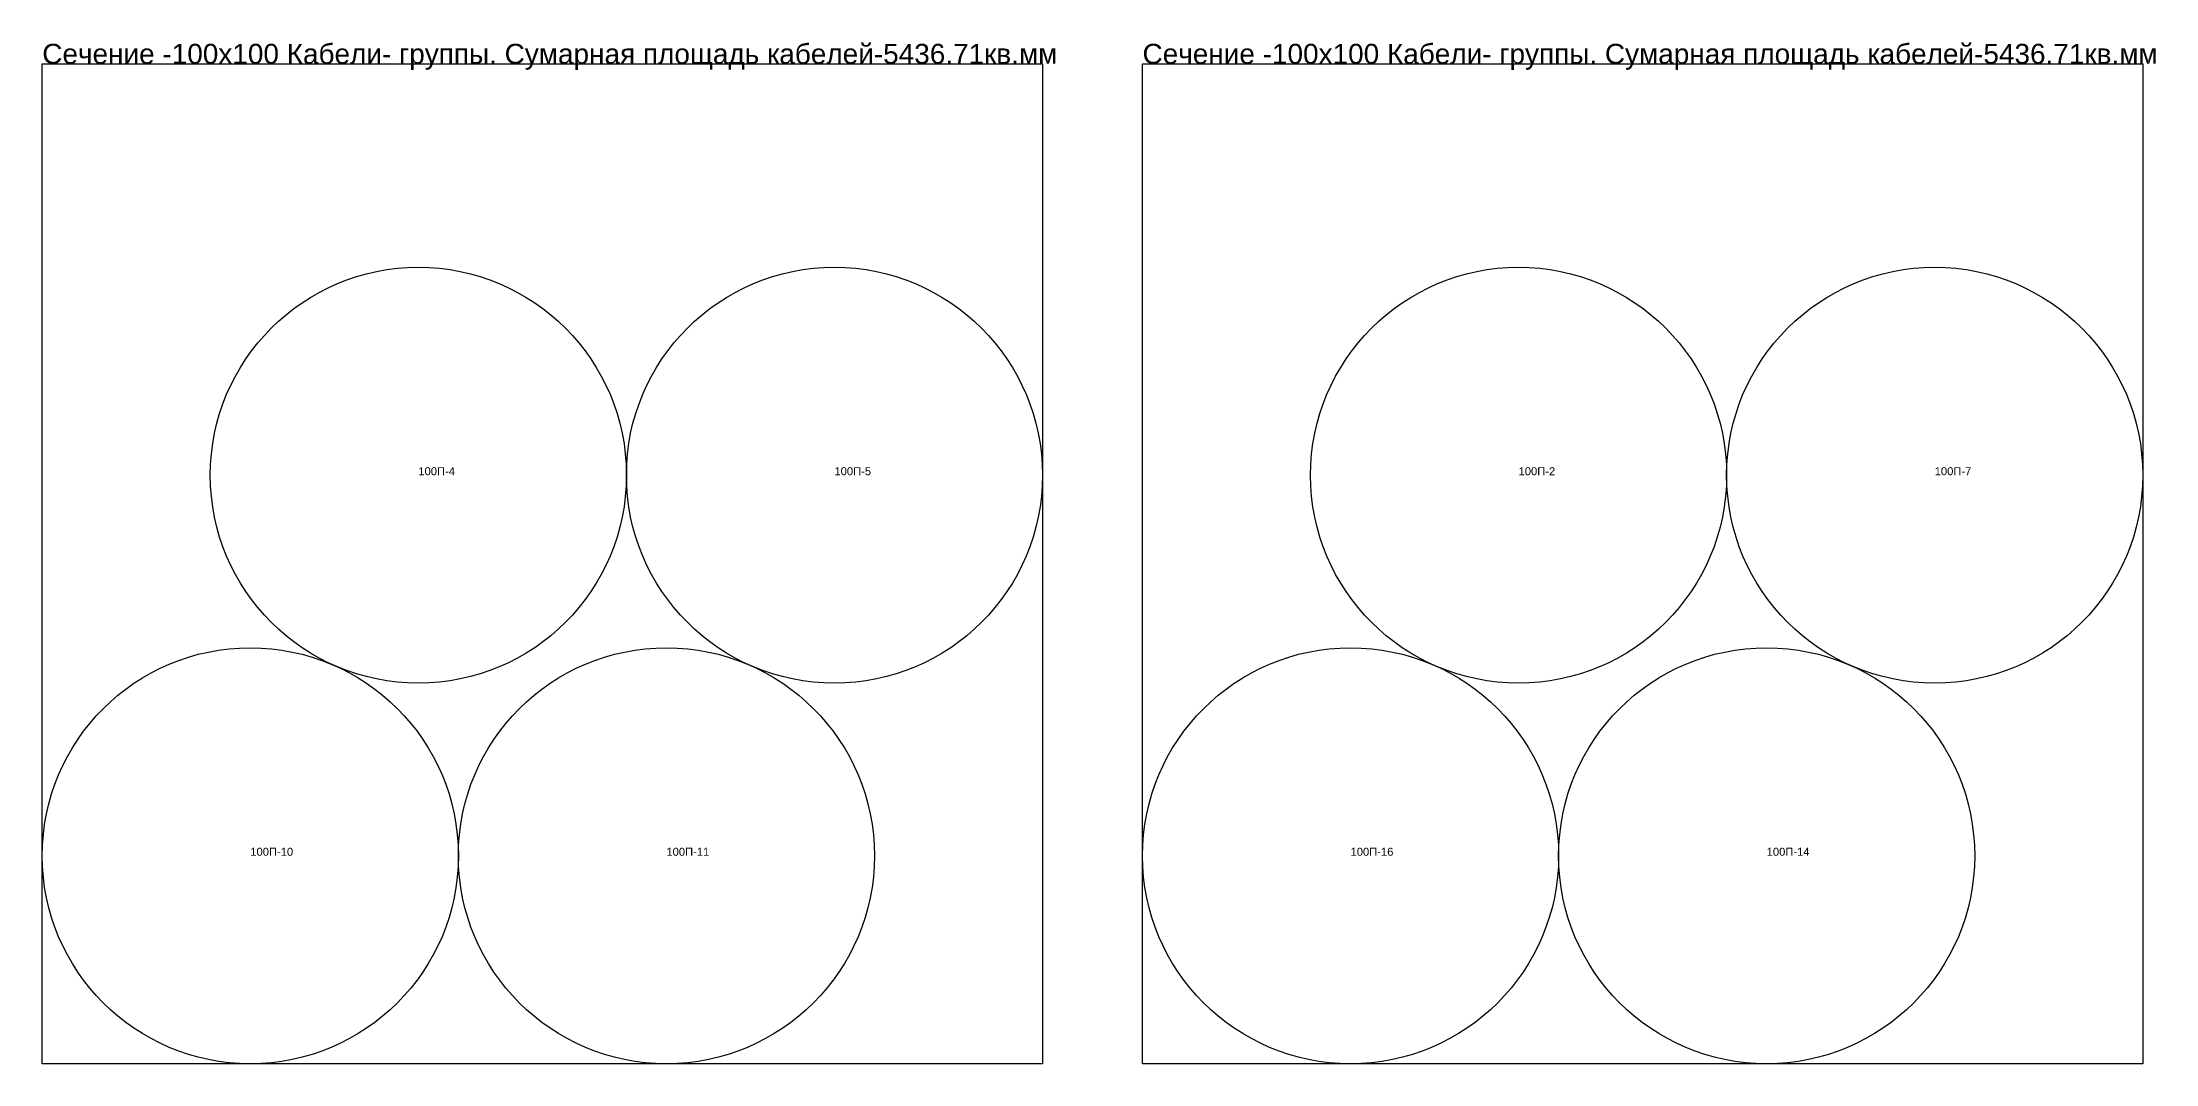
# Model space of a CAD drawing. Header units: millimetres. Extents: x -35117 to 70520, y -28859 to 27816.
# Drawn here: x -23345.9 to -23134.6, y 5274.6 to 5376.8 of the extents above; entities that cross this region are included whole.
import ezdxf

# ---------------------------------------------------------------- set-up
doc = ezdxf.new("R2010")
doc.units = ezdxf.units.MM
doc.layers.add('Выноски', color=7, linetype='Continuous')
doc.layers.add('ТРАССЫскрытые', color=7, linetype='Continuous')
doc.styles.get("Standard").update_dxf_attribs({"font": 'arial.ttf'})

msp = doc.modelspace()

# ---------------------------------------------------------------- linework, layer by layer
at = {"layer": 'Выноски', "color": 0}
for points in [[(-23345.89, 5374.615), (-23245.89, 5374.615), (-23245.89, 5274.615), (-23345.89, 5274.615)], [(-23345.89, 5374.615), (-23245.89, 5374.615), (-23245.89, 5274.615), (-23345.89, 5274.615)], [(-23235.89, 5374.615), (-23135.89, 5374.615), (-23135.89, 5274.615), (-23235.89, 5274.615)], [(-23235.89, 5374.615), (-23135.89, 5374.615), (-23135.89, 5274.615), (-23235.89, 5274.615)]]:
    msp.add_lwpolyline(points, close=True, dxfattribs=at)
at = {"layer": 'ТРАССЫскрытые', "color": 0}
for centre in [(-23308.29, 5333.472), (-23266.69, 5333.472), (-23198.29, 5333.472), (-23156.69, 5333.472), (-23325.09, 5295.415), (-23283.49, 5295.415), (-23215.09, 5295.415), (-23173.49, 5295.415)]:
    msp.add_circle(centre, 20.8, dxfattribs=at)

# ---------------------------------------------------------------- texts
at = {"layer": 'Выноски', "color": 3}
for p in [(-23345.89, 5374.615), (-23235.89, 5374.615)]:
    msp.add_text('Сечение -100x100 Кабели- группы. Сумарная площадь кабелей-5436.71кв.мм', height=2, dxfattribs=at).set_placement(p)
at = {"layer": 'ТРАССЫскрытые', "color": 0}
for s, p in [('100П-4', (-23308.29, 5333.472)), ('100П-5', (-23266.69, 5333.472)), ('100П-2', (-23198.29, 5333.472)), ('100П-7', (-23156.69, 5333.472)), ('100П-10', (-23325.09, 5295.415)), ('100П-11', (-23283.49, 5295.415)), ('100П-16', (-23215.09, 5295.415)), ('100П-14', (-23173.49, 5295.415))]:
    msp.add_text(s, height=0.8, dxfattribs=at).set_placement(p)

doc.saveas('drawing.dxf')
